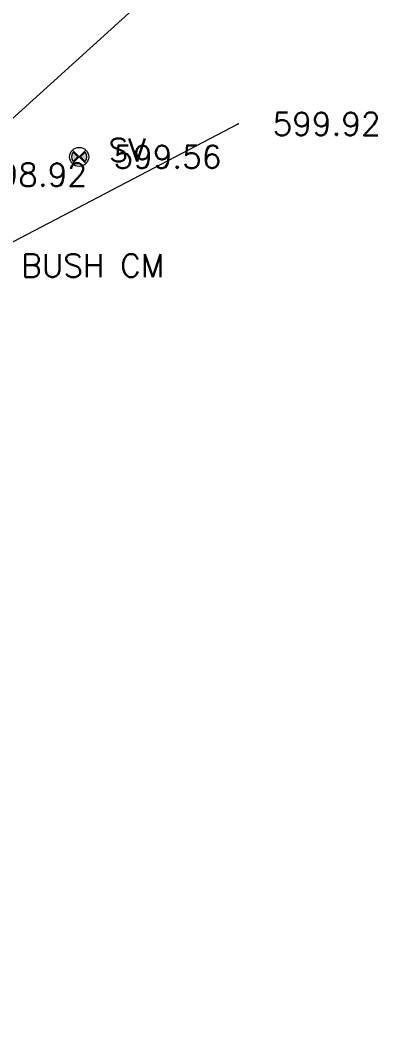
# Model space of a CAD drawing. Extents: x 2536931 to 2538613, y 7112513 to 7131087.
# Drawn here: x 2538078 to 2538096.8, y 7115821.5 to 7115874.6 of the extents above; entities that cross this region are included whole.
import ezdxf

# ---------------------------------------------------------------- set-up
doc = ezdxf.new("R2010")
doc.units = 0
doc.header["$MEASUREMENT"] = 0
for name, color, linetype, lineweight in [('PT', 7, 'Continuous', 0), ('PTELEV', 5, 'Continuous', 0), ('V-SITE-VEGE-DESC', 8, 'Continuous', 0), ('V-TINN-BRKL', 100, 'Continuous', 0), ('V-TOPO-MISC', 8, 'Continuous', 0), ('V-WATR-LABL', 252, 'Continuous', 0), ('V-WATR-STRC', 252, 'WATER', 0)]:
    doc.layers.add(name, color=color, linetype=linetype, lineweight=lineweight)
doc.styles.add('PTXT', font='romans.shx')
doc.styles.add('ROMANS', font='romans.shx')
doc.styles.add('Style-romans', font='romans.shx')
doc.linetypes.add('WATER', pattern='A,0.7000000000000001,-0.07,["W",Style-romans,S=0.1,R=0,X=-0.051,Y=-0.051],-0.07', length=0.8400000000000001)

# ---------------------------------------------------------------- blocks, each defined once
blk = doc.blocks.new('SV')
at = {"linetype": 'Continuous'}
h = blk.add_hatch(color=256, dxfattribs=at)
h.paths.add_polyline_path([(-0.01579898223280907, -0.01226344797760248), (-0.003535533789545298, 0), (-0.01579898223280907, 0.01226344797760248, 0.3425641599221259)])
h.paths.add_polyline_path([(0.01579898223280907, -0.01226344797760248, 0.3425641599221258), (0.01579898223280907, 0.01226344797760248), (0.003535533789545298, 0)])
for p, q in [((-0.01767766941338778, 0.01767766941338778), (0.01767766941338778, -0.01767766941338778)), ((0.01767766941338778, 0.01767766941338778), (-0.01767766941338778, -0.01767766941338778)), ((-0.01579898223280907, 0.01226344797760248), (-0.003535533789545298, 0)), ((-0.003535533789545298, 0), (-0.01579898223280907, -0.01226344797760248)), ((0.01579898223280907, 0.01226344797760248), (0.003535533789545298, 0)), ((0.003535533789545298, 0), (0.01579898223280907, -0.01226344797760248))]:
    blk.add_line(p, q, dxfattribs=at)
blk.add_circle((0, 0), 0.025, dxfattribs=at)
for start, end in [(142.1807558106366, 217.8192441893634), (322.1807558106366, 37.81924418936336)]:
    blk.add_arc((0, 0), 0.02, start, end, dxfattribs=at)

msp = doc.modelspace()

# ---------------------------------------------------------------- linework, layer by layer
at = {"layer": 'PT'}
for p in [(2538089.453, 7115869.201, 599.9219999997877), (2538081.115, 7115867.472, 599.561999999918)]:
    msp.add_point(p, dxfattribs=at)
at = {"layer": 'V-TINN-BRKL', "extrusion": (-0.1161199890859709, 0.2284495204239847, 0.9666058993988841), "elevation": 1331473.874931054, "flags": 128}
msp.add_lwpolyline([(-5486891.693363362, -5019776.344069744), (-5486900.575985637, -5019795.628605868), (-5486922.581966996, -5019795.893953593)], dxfattribs=at)
at = {"layer": 'V-TOPO-MISC', "flags": 128}
msp.add_lwpolyline([(2538040.643, 7115832.794), (2538045.352, 7115821.467), (2538058.275, 7115831.073), (2538058.525, 7115852.152), (2538085.786, 7115876.9), (2538080.227, 7115884.253), (2538055.087, 7115885.254), (2538053.293, 7115878.675), (2538039.25, 7115879.967)], dxfattribs=at)

# ---------------------------------------------------------------- block references
at = {"layer": 'V-WATR-STRC', "xscale": 20, "yscale": 20, "zscale": 20}
msp.add_blockref('SV', (2538081.115, 7115867.472), dxfattribs=at)

# ---------------------------------------------------------------- texts
at = {"layer": 'PTELEV', "style": 'PTXT'}
for s, p in [('599.92', (2538091.252999999, 7115868.600999996, 599.9219999997877)), ('599.56', (2538082.914999999, 7115866.872000001, 599.561999999918)), ('598.92', (2538075.870000003, 7115865.935000001, 598.9229999999516))]:
    msp.add_text(s, height=1.2, dxfattribs=at).set_placement(p)
at = {"layer": 'V-SITE-VEGE-DESC', "insert": (2538078.076462266, 7115862.366422908), "char_height": 1.2, "attachment_point": 1, "style": 'ROMANS'}
msp.add_mtext('BUSH CM ', dxfattribs=at)
at = {"layer": 'V-WATR-LABL', "insert": (2538082.6606, 7115868.438), "char_height": 1.2, "attachment_point": 1, "style": 'ROMANS'}
msp.add_mtext('SV', dxfattribs=at)

doc.saveas('drawing.dxf')
